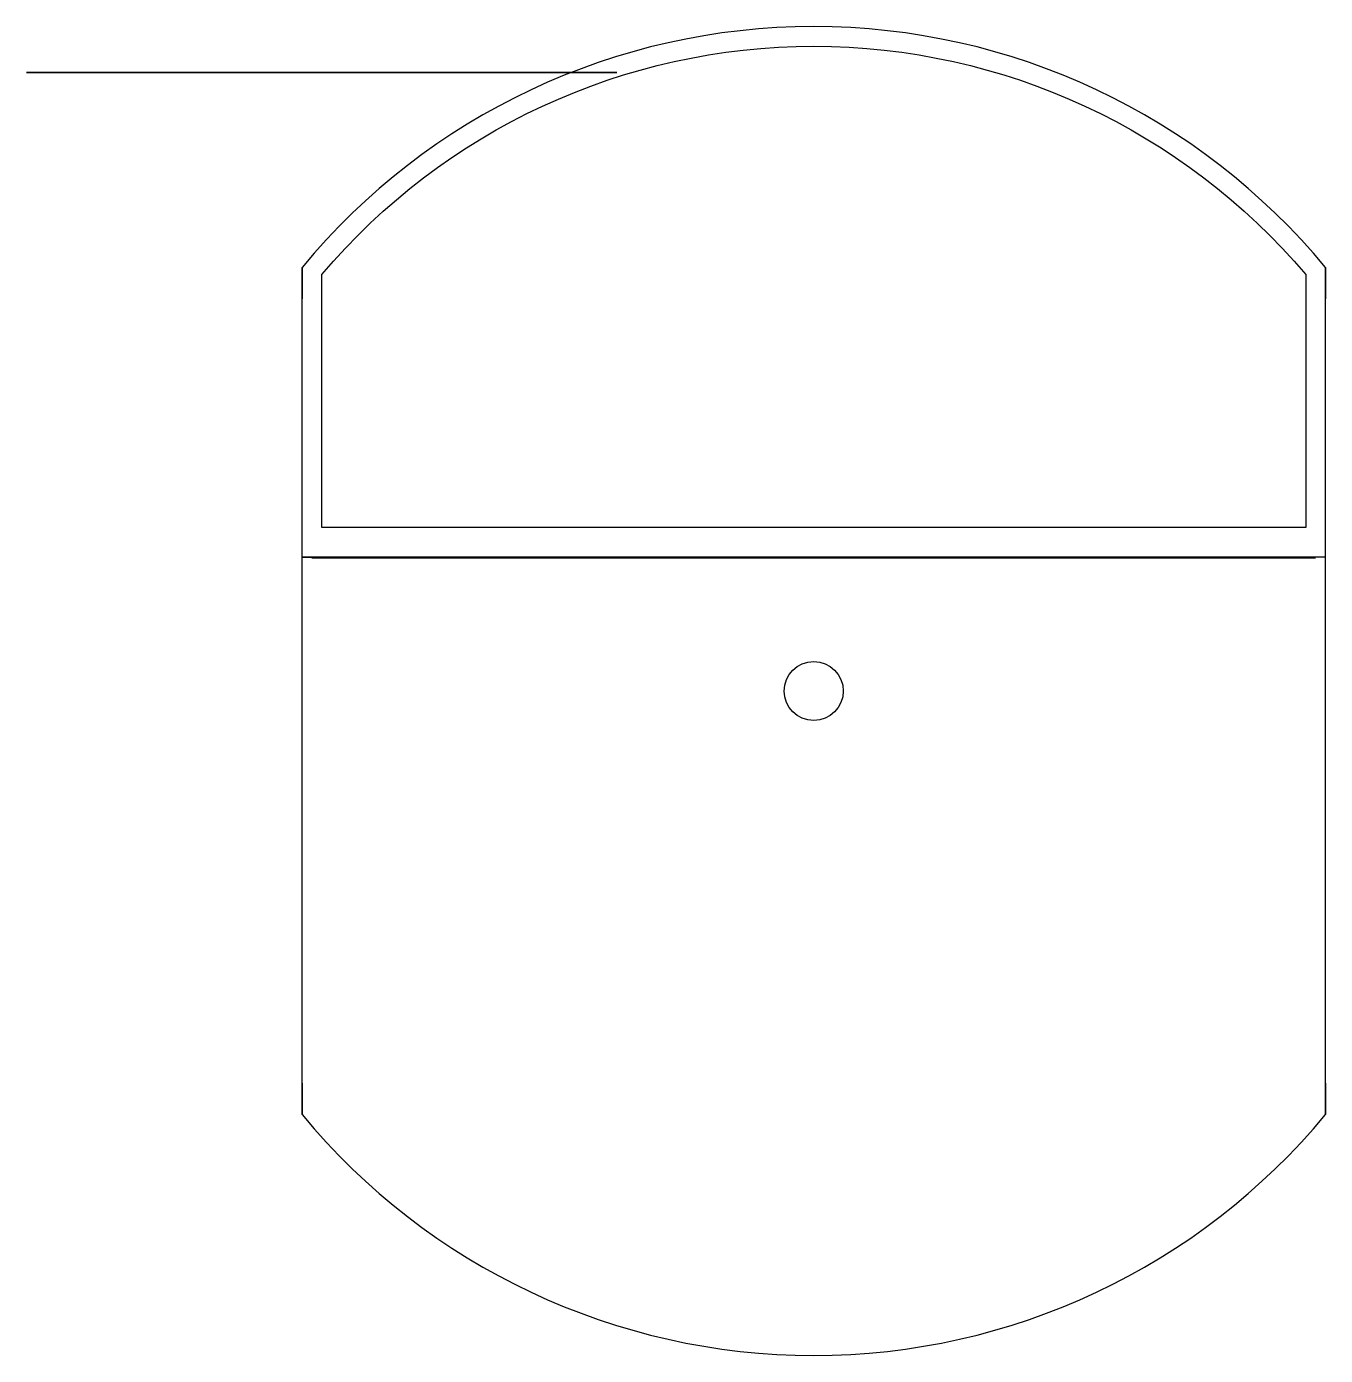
# Model space of a CAD drawing. Header units: millimetres. Extents: x 3372.6 to 3438.6, y 1655.1 to 1722.6.
import ezdxf

# ---------------------------------------------------------------- set-up
doc = ezdxf.new("R2010")
doc.units = ezdxf.units.MM

# ---------------------------------------------------------------- blocks, each defined once
blk = doc.blocks.new('*U2')
blk.add_arc((-0.615, 0), 1.2, 271.39476, 88.60524)
blk = doc.blocks.new('*U3')
at = {"color": 0, "linetype": 'ByBlock', "lineweight": -2, "transparency": 16777216}
for p, rotation in [((3612.32, 1712.188), 300.0000000000001), ((3636.355, 1712.188), 240), ((3648.373, 1691.373), 180), ((3612.32, 1670.558), 59.99999999999999), ((3636.355, 1670.558), 120)]:
    blk.add_blockref('*U2', p, dxfattribs=dict(at, rotation=rotation))
blk.add_blockref('*U2', (3600.302, 1691.373), dxfattribs=at)

msp = doc.modelspace()

# ---------------------------------------------------------------- linework, layer by layer
msp.add_line((3386.597, 1695.618), (3387.597, 1695.618))
msp.add_lwpolyline([(3387.597, 1709.974, -0.463773), (3437.597, 1709.974), (3437.597, 1697.118), (3387.597, 1697.118)], format="xyb", close=True)
at = {"extrusion": (0, -1, 0)}
for points, elevation in [([(3386.597, 22.697), (3386.597, 13.197)], -1720.241), ([(3386.597, 0.897), (3386.597, 0.397)], -1695.618)]:
    msp.add_lwpolyline(points, dxfattribs=dict(at, elevation=elevation))
for points in [[(3386.597, 1667.299), (3386.597, 1710.337)], [(3386.597, 1710.337), (3386.597, 1708.732)], [(3438.597, 1667.299), (3438.597, 1710.337)], [(3438.597, 1710.337), (3438.597, 1708.732)], [(3438.597, 1695.618), (3386.597, 1695.618)], [(3438.597, 1695.618), (3386.597, 1695.618)], [(3386.597, 1668.904), (3386.597, 1667.299)], [(3438.597, 1668.904), (3438.597, 1667.299)]]:
    msp.add_lwpolyline(points)
at = {"extrusion": (0, 1, 0)}
for centre, radius in [((-3386.597, 13.197, 1720.241), 14), ((-3377.097, 13.197, 1720.241), 1.5), ((-3386.597, 22.697, 1720.241), 1.5), ((-3386.597, 3.697, 1720.241), 1.5), ((-3396.097, 13.197, 1720.241), 1.5), ((-3412.597, 51.1, 1695.618), 25.5)]:
    msp.add_circle(centre, radius, dxfattribs=at)
at = {"extrusion": (0, -1, 0)}
for radius in [25.5, 24.65]:
    msp.add_circle((3412.597, 51.1, -1695.581), radius, dxfattribs=at)
at = {"color": 244, "true_color": 0x991b1e, "extrusion": (0, -1, 0)}
for radius in [23.45, 17.4]:
    msp.add_circle((3412.597, 51.1, -1695.581), radius, dxfattribs=at)
msp.add_circle((3412.597, 1688.818), 1.5)
for start, end in [(39.61284, 140.38716), (219.61284, 320.38716)]:
    msp.add_arc((3412.597, 1688.818), 33.75, start, end)
at = {"extrusion": (0, -1, 0)}
msp.add_arc((3386.597, 13.197, -1720.241), 16, 304.43236, 90, dxfattribs=at)

# ---------------------------------------------------------------- block references
at = {"extrusion": (0, -1, 0), "rotation": 90}
msp.add_blockref('*U3', (5103.97, -3573.238, -1695.581), dxfattribs=at)

doc.saveas('drawing.dxf')
